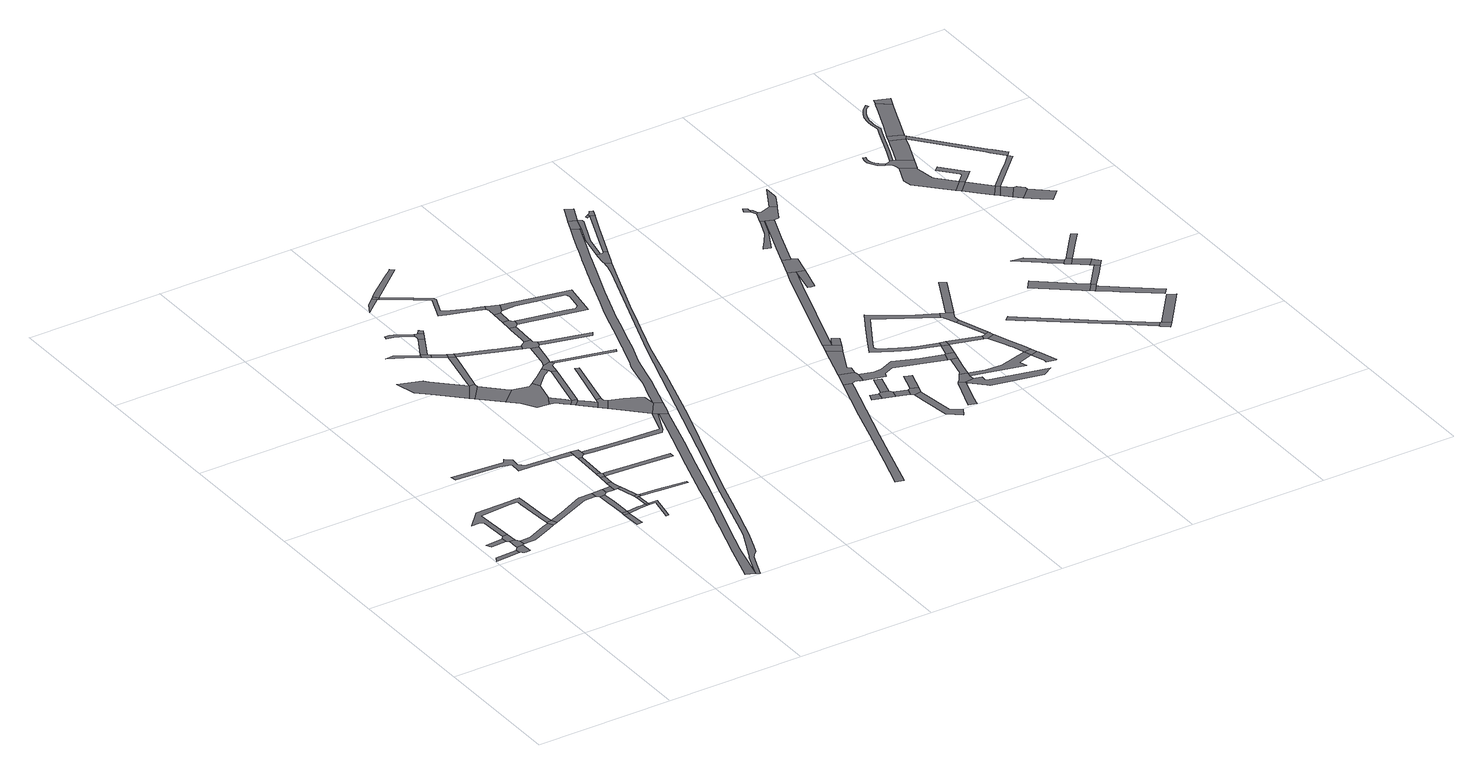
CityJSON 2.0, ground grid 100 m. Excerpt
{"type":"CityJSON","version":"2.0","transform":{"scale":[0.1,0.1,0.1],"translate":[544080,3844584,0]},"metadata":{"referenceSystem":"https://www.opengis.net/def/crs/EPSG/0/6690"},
"CityObjects":{
"road1":{"type":"Road","attributes":{"RoadStructureAttribute.sectionType":"1"},"geometry":[{"type":"MultiSurface","lod":"1","boundaries":[[[0,1,2,3,4,5]]]}]},
"road2":{"type":"Road","attributes":{"RoadStructureAttribute.sectionType":"1"},"geometry":[{"type":"MultiSurface","lod":"1","boundaries":[[[6,7,8,9]]]}]},
"road3":{"type":"Road","geometry":[{"type":"MultiSurface","lod":"1","boundaries":[[[10,11,0,5,12,13,14,15,16]]]}]},
"road4":{"type":"Road","geometry":[{"type":"MultiSurface","lod":"1","boundaries":[[[17,18,11,10,19,20,21]]]}]},
"road5":{"type":"Road","geometry":[{"type":"MultiSurface","lod":"1","boundaries":[[[22,23,24,6,9,17,21]]]}]},
"road6":{"type":"Road","attributes":{"RoadStructureAttribute.sectionType":"1"},"geometry":[{"type":"MultiSurface","lod":"1","boundaries":[[[25,26,27,28,29,20,19,30,31,32,33,34]]]}]},
"road7":{"type":"Road","attributes":{"RoadStructureAttribute.sectionType":"1"},"geometry":[{"type":"MultiSurface","lod":"1","boundaries":[[[35,36,37,38,39,40,41,42,43,24,23,44,45,46,47,48,49,50,51]]]}]},
"road8":{"type":"Road","geometry":[{"type":"MultiSurface","lod":"1","boundaries":[[[51,50,25,34,52]]]}]},
"road9":{"type":"Road","attributes":{"RoadStructureAttribute.sectionType":"1"},"geometry":[{"type":"MultiSurface","lod":"1","boundaries":[[[53,54,55,51,52,56,57,58]]]}]},
"road10":{"type":"Road","attributes":{"RoadStructureAttribute.sectionType":"1"},"geometry":[{"type":"MultiSurface","lod":"1","boundaries":[[[59,60,61,62,63,64,65,66,67,68,69,70,71,72,73,74,75,76,77]]]}]},
"road11":{"type":"Road","attributes":{"RoadStructureAttribute.sectionType":"1"},"geometry":[{"type":"MultiSurface","lod":"1","boundaries":[[[78,79,80,81,82,83]]]}]},
"road12":{"type":"Road","geometry":[{"type":"MultiSurface","lod":"1","boundaries":[[[84,85,80,79]]]}]},
"road13":{"type":"Road","attributes":{"RoadStructureAttribute.sectionType":"1"},"geometry":[{"type":"MultiSurface","lod":"1","boundaries":[[[86,87,88,89,90,91,85,84]]]}]},
"road14":{"type":"Road","geometry":[{"type":"MultiSurface","lod":"1","boundaries":[[[92,53,58,89,88,93]]]}]},
"road15":{"type":"Road","geometry":[{"type":"MultiSurface","lod":"1","boundaries":[[[94,95,96,84,79,97,98,99]]]}]},
"road16":{"type":"Road","attributes":{"RoadStructureAttribute.sectionType":"1"},"geometry":[{"type":"MultiSurface","lod":"1","boundaries":[[[100,92,93,101]]]}]},
"road17":{"type":"Road","geometry":[{"type":"MultiSurface","lod":"1","boundaries":[[[94,99,102,103]]]}]},
"road18":{"type":"Road","attributes":{"RoadStructureAttribute.sectionType":"1"},"geometry":[{"type":"MultiSurface","lod":"1","boundaries":[[[104,105,103,102,106,107,108,109]]]}]},
"road19":{"type":"Road","geometry":[{"type":"MultiSurface","lod":"1","boundaries":[[[110,111,94,103]]]}]},
"road20":{"type":"Road","attributes":{"RoadStructureAttribute.sectionType":"1"},"geometry":[{"type":"MultiSurface","lod":"1","boundaries":[[[112,113,114,115,116]]]}]},
"road21":{"type":"Road","geometry":[{"type":"MultiSurface","lod":"1","boundaries":[[[116,115,111,110,117,118]]]}]},
"road22":{"type":"Road","geometry":[{"type":"MultiSurface","lod":"1","boundaries":[[[119,100,101,114,113,120,121,122]]]}]},
"road23":{"type":"Road","attributes":{"RoadStructureAttribute.sectionType":"1"},"geometry":[{"type":"MultiSurface","lod":"1","boundaries":[[[123,119,122,124]]]}]},
"road24":{"type":"Road","geometry":[{"type":"MultiSurface","lod":"1","boundaries":[[[125,123,124,126,127]]]}]},
"road25":{"type":"Road","attributes":{"RoadStructureAttribute.sectionType":"1"},"geometry":[{"type":"MultiSurface","lod":"1","boundaries":[[[128,125,127,129]]]}]},
"road26":{"type":"Road","geometry":[{"type":"MultiSurface","lod":"1","boundaries":[[[130,77,76,128,129,131,132,133]]]}]},
"road27":{"type":"Road","attributes":{"RoadStructureAttribute.sectionType":"1"},"geometry":[{"type":"MultiSurface","lod":"1","boundaries":[[[134,135,136,137,138,139,140]]]}]},
"road28":{"type":"Road","attributes":{"RoadStructureAttribute.sectionType":"1"},"geometry":[{"type":"MultiSurface","lod":"1","boundaries":[[[141,142,143,144,145,118,117]]]}]},
"road29":{"type":"Road","attributes":{"RoadStructureAttribute.sectionType":"1"},"geometry":[{"type":"MultiSurface","lod":"1","boundaries":[[[146,147,148,149,150,151,126,124]]]}]},
"road30":{"type":"Road","geometry":[{"type":"MultiSurface","lod":"1","boundaries":[[[140,139,152,153,154]]]}]},
"road31":{"type":"Road","attributes":{"RoadStructureAttribute.sectionType":"1"},"geometry":[{"type":"MultiSurface","lod":"1","boundaries":[[[155,156,157,158,159,160,161,162,163,164,165,166,167,168,169,170,171,172,173,174,175,176]]]}]},
"road32":{"type":"Road","attributes":{"RoadStructureAttribute.sectionType":"1"},"geometry":[{"type":"MultiSurface","lod":"1","boundaries":[[[177,178,179,180,181]]]}]},
"road33":{"type":"Road","attributes":{"RoadStructureAttribute.sectionType":"1"},"geometry":[{"type":"MultiSurface","lod":"1","boundaries":[[[182,153,152,183,184]]]}]},
"road34":{"type":"Road","geometry":[{"type":"MultiSurface","lod":"1","boundaries":[[[185,181,180,186,187,188,189]]]}]},
"road35":{"type":"Road","attributes":{"RoadStructureAttribute.sectionType":"1"},"geometry":[{"type":"MultiSurface","lod":"1","boundaries":[[[190,140,154,191,192]]]}]},
"road36":{"type":"Road","geometry":[{"type":"MultiSurface","lod":"1","boundaries":[[[193,184,183,194,195,196,197,198,199]]]}]},
"road37":{"type":"Road","attributes":{"RoadStructureAttribute.sectionType":"1"},"geometry":[{"type":"MultiSurface","lod":"1","boundaries":[[[188,187,190,200]]]}]},
"road38":{"type":"Road","attributes":{"RoadStructureAttribute.sectionType":"1"},"geometry":[{"type":"MultiSurface","lod":"1","boundaries":[[[201,202,203,204,205,206,133,132,207,208,209,210,211]]]}]},
"road39":{"type":"Road","attributes":{"RoadStructureAttribute.sectionType":"1"},"geometry":[{"type":"MultiSurface","lod":"1","boundaries":[[[212,185,189,213]]]}]},
"road40":{"type":"Road","attributes":{"RoadStructureAttribute.sectionType":"1"},"geometry":[{"type":"MultiSurface","lod":"1","boundaries":[[[214,215,216,217,218,219,220,221]]]}]},
"road41":{"type":"Road","geometry":[{"type":"MultiSurface","lod":"1","boundaries":[[[222,200,190,192,223]]]}]},
"road42":{"type":"Road","attributes":{"RoadStructureAttribute.sectionType":"1"},"geometry":[{"type":"MultiSurface","lod":"1","boundaries":[[[224,225,226,197,196,227,228,229,230]]]}]},
"road43":{"type":"Road","geometry":[{"type":"MultiSurface","lod":"1","boundaries":[[[231,221,220,232,233,212,213,234,235]]]}]},
"road44":{"type":"Road","geometry":[{"type":"MultiSurface","lod":"1","boundaries":[[[230,229,236,237,238]]]}]},
"road45":{"type":"Road","geometry":[{"type":"MultiSurface","lod":"1","boundaries":[[[239,240,241,235,234]]]}]},
"road46":{"type":"Road","attributes":{"RoadStructureAttribute.sectionType":"1"},"geometry":[{"type":"MultiSurface","lod":"1","boundaries":[[[242,237,236,243,244,245]]]}]},
"road47":{"type":"Road","attributes":{"RoadStructureAttribute.sectionType":"1"},"geometry":[{"type":"MultiSurface","lod":"1","boundaries":[[[246,247,248,249]]]}]},
"road48":{"type":"Road","attributes":{"RoadStructureAttribute.sectionType":"1"},"geometry":[{"type":"MultiSurface","lod":"1","boundaries":[[[250,251,252,199,198,253,254,255,256]]]}]},
"road49":{"type":"Road","geometry":[{"type":"MultiSurface","lod":"1","boundaries":[[[257,258,259,260,245,244,261,262]]]}]},
"road50":{"type":"Road","attributes":{"RoadStructureAttribute.sectionType":"1"},"geometry":[{"type":"MultiSurface","lod":"1","boundaries":[[[263,264,230,238,265,266]]]}]},
"road51":{"type":"Road","attributes":{"RoadStructureAttribute.sectionType":"1"},"geometry":[{"type":"MultiSurface","lod":"1","boundaries":[[[267,268,269,270,223,192,271,272,273,274,275]]]}]},
"road52":{"type":"Road","geometry":[{"type":"MultiSurface","lod":"1","boundaries":[[[276,246,249,277,278]]]}]},
"road53":{"type":"Road","attributes":{"RoadStructureAttribute.sectionType":"1"},"geometry":[{"type":"MultiSurface","lod":"1","boundaries":[[[279,280,281,262,261,201,282]]]}]},
"road54":{"type":"Road","geometry":[{"type":"MultiSurface","lod":"1","boundaries":[[[283,284,250,256,285,263,266,286,287]]]}]},
"road55":{"type":"Road","attributes":{"RoadStructureAttribute.sectionType":"1"},"geometry":[{"type":"MultiSurface","lod":"1","boundaries":[[[288,289,290,291,260,259]]]}]},
"road56":{"type":"Road","geometry":[{"type":"MultiSurface","lod":"1","boundaries":[[[282,201,211,155,176,292,293]]]}]},
"road57":{"type":"Road","attributes":{"RoadStructureAttribute.sectionType":"1"},"geometry":[{"type":"MultiSurface","lod":"1","boundaries":[[[294,295,284,283,296,297]]]}]},
"road58":{"type":"Road","attributes":{"RoadStructureAttribute.sectionType":"1"},"geometry":[{"type":"MultiSurface","lod":"1","boundaries":[[[298,299,300,301,302,303,304,305,306,307,308,309,310,166,311,312,313,314,315,316,317,318,319,320,321,322,323,324,325,326,327,328,329,330,331,332,333]]]}]},
"road59":{"type":"Road","attributes":{"RoadStructureAttribute.sectionType":"1"},"geometry":[{"type":"MultiSurface","lod":"1","boundaries":[[[334,335,336,337,276,278,338]]]}]},
"road60":{"type":"Road","attributes":{"RoadStructureAttribute.sectionType":"1"},"geometry":[{"type":"MultiSurface","lod":"1","boundaries":[[[339,340,341,342,343,344,345,346,347,278,277,348,349,350,351,352,353,354,355,356,357]]]}]},
"road61":{"type":"Road","geometry":[{"type":"MultiSurface","lod":"1","boundaries":[[[358,275,274,359,294,297,360,361,362,363]]]}]},
"road62":{"type":"Road","attributes":{"RoadStructureAttribute.sectionType":"1"},"geometry":[{"type":"MultiSurface","lod":"1","boundaries":[[[364,365,366,358,363,367,368,369]]]}]},
"road63":{"type":"Road","attributes":{"RoadStructureAttribute.sectionType":"1"},"geometry":[{"type":"MultiSurface","lod":"1","boundaries":[[[370,371,283,287]]]}]},
"road64":{"type":"Road","geometry":[{"type":"MultiSurface","lod":"1","boundaries":[[[372,364,369,373,374,375,376]]]}]},
"road65":{"type":"Road","attributes":{"RoadStructureAttribute.sectionType":"1"},"geometry":[{"type":"MultiSurface","lod":"1","boundaries":[[[377,372,376,378]]]}]},
"road66":{"type":"Road","geometry":[{"type":"MultiSurface","lod":"1","boundaries":[[[379,357,356,380,377,378,381,382]]]}]},
"road67":{"type":"Road","attributes":{"RoadStructureAttribute.sectionType":"1"},"geometry":[{"type":"MultiSurface","lod":"1","boundaries":[[[383,384,385,386,361,360]]]}]},
"road68":{"type":"Road","attributes":{"RoadStructureAttribute.sectionType":"1"},"geometry":[{"type":"MultiSurface","lod":"1","boundaries":[[[387,388,389,390,391,392,393,394,382,381,395,396,397,398,399,400,401,402,403,404,405,374,373]]]}]},
"road69":{"type":"Road","attributes":{"function":"3","RoadStructureAttribute.sectionType":"1"},"geometry":[{"type":"MultiSurface","lod":"1","boundaries":[[[406,407,408,409,410,411,412,413,414,415,416]]]}]},
"road70":{"type":"Road","attributes":{"RoadStructureAttribute.sectionType":"1"},"geometry":[{"type":"MultiSurface","lod":"1","boundaries":[[[417,418,419,420,421,422,423,424,425,426,427,428,429,430,431,432,433,434,435,436,437,438,439,440,441,442,443,282,293,444,445,446,447,448,449,450,451,452,453,454,455,456,457,458,459,460,461,462]]]}]},
"road71":{"type":"Road","attributes":{"RoadStructureAttribute.sectionType":"1"},"geometry":[{"type":"MultiSurface","lod":"1","boundaries":[[[463,464,465,466,467]]]}]},
"road72":{"type":"Road","geometry":[{"type":"MultiSurface","lod":"1","boundaries":[[[468,467,466,469,470,471]]]}]},
"road73":{"type":"Road","geometry":[{"type":"MultiSurface","lod":"1","boundaries":[[[472,406,416,473,474,475,476,477,478,479]]]}]},
"road74":{"type":"Road","geometry":[{"type":"MultiSurface","lod":"1","boundaries":[[[480,481,482,468,471]]]}]},
"road75":{"type":"Road","attributes":{"RoadStructureAttribute.sectionType":"1"},"geometry":[{"type":"MultiSurface","lod":"1","boundaries":[[[470,469,483,484]]]}]},
"road76":{"type":"Road","attributes":{"function":"3","RoadStructureAttribute.sectionType":"1"},"geometry":[{"type":"MultiSurface","lod":"1","boundaries":[[[485,486,487,488,472,479,489,490,491,492]]]}]},
"road77":{"type":"Road","geometry":[{"type":"MultiSurface","lod":"1","boundaries":[[[493,494,495,298,333,496,497,498,499,500,501]]]}]},
"road78":{"type":"Road","attributes":{"RoadStructureAttribute.sectionType":"1"},"geometry":[{"type":"MultiSurface","lod":"1","boundaries":[[[502,503,504,505,506,507,508,509]]]}]},
"road79":{"type":"Road","geometry":[{"type":"MultiSurface","lod":"1","boundaries":[[[510,484,483,504,503,511]]]}]},
"road80":{"type":"Road","geometry":[{"type":"MultiSurface","lod":"1","boundaries":[[[512,485,492,513,514,515]]]}]},
"road81":{"type":"Road","geometry":[{"type":"MultiSurface","lod":"1","boundaries":[[[516,517,518,510,511]]]}]},
"road82":{"type":"Road","attributes":{"RoadStructureAttribute.sectionType":"1"},"geometry":[{"type":"MultiSurface","lod":"1","boundaries":[[[519,520,521,522,523,524,525,493,501]]]}]},
"road83":{"type":"Road","geometry":[{"type":"MultiSurface","lod":"1","boundaries":[[[526,527,528,515,514]]]}]},
"road84":{"type":"Road","geometry":[{"type":"MultiSurface","lod":"1","boundaries":[[[529,417,462,524,523]]]}]},
"road85":{"type":"Road","attributes":{"RoadStructureAttribute.sectionType":"1"},"geometry":[{"type":"MultiSurface","lod":"1","boundaries":[[[530,531,498,497,532,533,534,535,536]]]}]},
"road86":{"type":"Road","attributes":{"RoadStructureAttribute.sectionType":"1"},"geometry":[{"type":"MultiSurface","lod":"1","boundaries":[[[537,538,539,540,541,477,476,542,543,544,545,546]]]}]},
"road87":{"type":"Road","attributes":{"RoadStructureAttribute.sectionType":"1"},"geometry":[{"type":"MultiSurface","lod":"1","boundaries":[[[547,548,549,550,551,552,553,554,555]]]}]},
"road88":{"type":"Road","attributes":{"RoadStructureAttribute.sectionType":"1"},"geometry":[{"type":"MultiSurface","lod":"1","boundaries":[[[556,557,529,523,558]]]}]},
"road89":{"type":"Road","geometry":[{"type":"MultiSurface","lod":"1","boundaries":[[[559,560,561,562,530]]]}]},
"road90":{"type":"Road","geometry":[{"type":"MultiSurface","lod":"1","boundaries":[[[563,564,547,555,565,566,567]]]}]},
"road91":{"type":"Road","geometry":[{"type":"MultiSurface","lod":"1","boundaries":[[[568,569,570,559,530,536,571]]]}]},
"road92":{"type":"Road","attributes":{"function":"3","RoadStructureAttribute.sectionType":"1"},"geometry":[{"type":"MultiSurface","lod":"1","boundaries":[[[572,573,574,512,515,575,576,577,578]]]}]},
"road93":{"type":"Road","attributes":{"RoadStructureAttribute.sectionType":"1"},"geometry":[{"type":"MultiSurface","lod":"1","boundaries":[[[579,580,581,563,567,582,583]]]}]},
"road94":{"type":"Road","geometry":[{"type":"MultiSurface","lod":"1","boundaries":[[[546,545,579,583,584,585]]]}]},
"road95":{"type":"Road","attributes":{"RoadStructureAttribute.sectionType":"1"},"geometry":[{"type":"MultiSurface","lod":"1","boundaries":[[[586,587,588,589,590,591,592,593,594,595,596,597,598,599,600,601,602,603,604,605,606,607,608,609]]]}]},
"road96":{"type":"Road","attributes":{"RoadStructureAttribute.sectionType":"1"},"geometry":[{"type":"MultiSurface","lod":"1","boundaries":[[[596,610,611,585,584,612]]]}]},
"road97":{"type":"Road","attributes":{"RoadStructureAttribute.sectionType":"1"},"geometry":[{"type":"MultiSurface","lod":"1","boundaries":[[[613,614,615,616,617,618,619,620,621,565,555]]]}]},
"road98":{"type":"Road","geometry":[{"type":"MultiSurface","lod":"1","boundaries":[[[597,596,612,622,623]]]}]},
"road99":{"type":"Road","attributes":{"RoadStructureAttribute.sectionType":"1"},"geometry":[{"type":"MultiSurface","lod":"1","boundaries":[[[624,625,626,627,567,566,628,629,630,631]]]}]},
"road100":{"type":"Road","geometry":[{"type":"MultiSurface","lod":"1","boundaries":[[[578,632,633,634,635]]]}]},
"road101":{"type":"Road","geometry":[{"type":"MultiSurface","lod":"1","boundaries":[[[636,572,578,635,637,638,639,640]]]}]},
"road102":{"type":"Road","attributes":{"RoadStructureAttribute.sectionType":"1"},"geometry":[{"type":"MultiSurface","lod":"1","boundaries":[[[623,622,641,642,643]]]}]},
"road103":{"type":"Road","geometry":[{"type":"MultiSurface","lod":"1","boundaries":[[[644,645,646,647,648,643,642,649,650]]]}]},
"road104":{"type":"Road","geometry":[{"type":"MultiSurface","lod":"1","boundaries":[[[609,608,651,652,653,654,655,656,657,658]]]}]},
"road105":{"type":"Road","attributes":{"RoadStructureAttribute.sectionType":"1"},"geometry":[{"type":"MultiSurface","lod":"1","boundaries":[[[659,660,650,649,661,662,663,624,664]]]}]},
"road106":{"type":"Road","attributes":{"RoadStructureAttribute.sectionType":"1"},"geometry":[{"type":"MultiSurface","lod":"1","boundaries":[[[665,654,653,647,646]]]}]},
"road107":{"type":"Road","geometry":[{"type":"MultiSurface","lod":"1","boundaries":[[[666,667,668,669,670,671,672,673,674,675,676]]]}]},
"road108":{"type":"Road","geometry":[{"type":"MultiSurface","lod":"1","boundaries":[[[664,624,631,677]]]}]},
"road109":{"type":"Road","attributes":{"function":"3","RoadStructureAttribute.sectionType":"1"},"geometry":[{"type":"MultiSurface","lod":"1","boundaries":[[[678,679,680,636,640,681,682,683]]]}]},
"road110":{"type":"Road","geometry":[{"type":"MultiSurface","lod":"1","boundaries":[[[684,685,686,687,688,677,631]]]}]},
"road111":{"type":"Road","geometry":[{"type":"MultiSurface","lod":"1","boundaries":[[[689,690,691,692,693,694,695,696,697]]]}]},
"road112":{"type":"Road","attributes":{"RoadStructureAttribute.sectionType":"1"},"geometry":[{"type":"MultiSurface","lod":"1","boundaries":[[[698,699,700,658,657]]]}]},
"road113":{"type":"Road","geometry":[{"type":"MultiSurface","lod":"1","boundaries":[[[701,695,694,702,703]]]}]},
"road114":{"type":"Road","geometry":[{"type":"MultiSurface","lod":"1","boundaries":[[[704,705,703,702,666,676,678,683,706,707,708]]]}]},
"road115":{"type":"Road","geometry":[{"type":"MultiSurface","lod":"1","boundaries":[[[709,710,711,712,704,708]]]}]},
"road116":{"type":"Road","attributes":{"RoadStructureAttribute.sectionType":"1"},"geometry":[{"type":"MultiSurface","lod":"1","boundaries":[[[713,714,715,716,717,718,719,720,721,722,723,724,725,726,727]]]}]},
"road117":{"type":"Road","attributes":{"RoadStructureAttribute.sectionType":"1"},"geometry":[{"type":"MultiSurface","lod":"1","boundaries":[[[728,729,730,731,732,733]]]}]},
"road118":{"type":"Road","geometry":[{"type":"MultiSurface","lod":"1","boundaries":[[[727,726,734,735,736,737]]]}]},
"road119":{"type":"Road","geometry":[{"type":"MultiSurface","lod":"1","boundaries":[[[733,732,738,739,740]]]}]},
"road120":{"type":"Road","attributes":{"RoadStructureAttribute.sectionType":"1"},"geometry":[{"type":"MultiSurface","lod":"1","boundaries":[[[741,742,743,744,745,746,747,748,749,750]]]}]},
"road121":{"type":"Road","attributes":{"RoadStructureAttribute.sectionType":"1"},"geometry":[{"type":"MultiSurface","lod":"1","boundaries":[[[751,737,736,752]]]}]},
"road122":{"type":"Road","attributes":{"RoadStructureAttribute.sectionType":"1"},"geometry":[{"type":"MultiSurface","lod":"1","boundaries":[[[753,754,733,740,755,756]]]}]},
"road123":{"type":"Road","attributes":{"RoadStructureAttribute.sectionType":"1"},"geometry":[{"type":"MultiSurface","lod":"1","boundaries":[[[757,758,759,760,761,739,738,762,763,764,765,766,767,768,769]]]}]},
"road124":{"type":"Road","geometry":[{"type":"MultiSurface","lod":"1","boundaries":[[[770,771,772,750,749,773,774,775]]]}]},
"road125":{"type":"Road","attributes":{"RoadStructureAttribute.sectionType":"1"},"geometry":[{"type":"MultiSurface","lod":"1","boundaries":[[[775,774,776,777]]]}]},
"road126":{"type":"Road","geometry":[{"type":"MultiSurface","lod":"1","boundaries":[[[777,776,753,756,778]]]}]},
"road127":{"type":"Road","geometry":[{"type":"MultiSurface","lod":"1","boundaries":[[[779,780,781,782,783,784,785,786,787,788,789,790,791,792,793,794,795,796,797,798]]]}]},
"road128":{"type":"Road","attributes":{"RoadStructureAttribute.sectionType":"1"},"geometry":[{"type":"MultiSurface","lod":"1","boundaries":[[[799,800,801,802,770,775]]]}]},
"road129":{"type":"Road","attributes":{"RoadStructureAttribute.sectionType":"1"},"geometry":[{"type":"MultiSurface","lod":"1","boundaries":[[[803,804,805,806,807,808,809,810,811,812]]]}]},
"road130":{"type":"Road","geometry":[{"type":"MultiSurface","lod":"1","boundaries":[[[813,814,815,816,817,798,797,818,819,820,803,812,821,822,823]]]}]},
"road131":{"type":"Road","geometry":[{"type":"MultiSurface","lod":"1","boundaries":[[[807,806,824,825]]]}]},
"road132":{"type":"Road","attributes":{"RoadStructureAttribute.sectionType":"1"},"geometry":[{"type":"MultiSurface","lod":"1","boundaries":[[[825,824,826,827,828]]]}]},
"road133":{"type":"Road","attributes":{"RoadStructureAttribute.sectionType":"1"},"geometry":[{"type":"MultiSurface","lod":"1","boundaries":[[[829,830,831,822,821,832,833,834,835,836]]]}]},
"road134":{"type":"Road","geometry":[{"type":"MultiSurface","lod":"1","boundaries":[[[837,838,839,840,841,842,843,844,845,846,807,825]]]}]},
"road135":{"type":"Road","geometry":[{"type":"MultiSurface","lod":"1","boundaries":[[[828,827,847,848,849]]]}]},
"road136":{"type":"Road","attributes":{"RoadStructureAttribute.sectionType":"1"},"geometry":[{"type":"MultiSurface","lod":"1","boundaries":[[[850,849,848,851,852]]]}]},
"road137":{"type":"Road","attributes":{"RoadStructureAttribute.sectionType":"1"},"geometry":[{"type":"MultiSurface","lod":"1","boundaries":[[[853,854,855,856,857,858,859,860,861,862,863,864,865,813,823,866,867,868,869,870,871,872,873,874,875,876,877,878]]]}]},
"road138":{"type":"Road","geometry":[{"type":"MultiSurface","lod":"1","boundaries":[[[879,880,852,851,881,882,883,884,885,886]]]}]},
"road139":{"type":"Road","geometry":[{"type":"MultiSurface","lod":"1","boundaries":[[[887,829,836,888,889,890,891]]]}]},
"road140":{"type":"Road","attributes":{"RoadStructureAttribute.sectionType":"1"},"geometry":[{"type":"MultiSurface","lod":"1","boundaries":[[[882,881,892,893,894]]]}]},
"road141":{"type":"Road","attributes":{"RoadStructureAttribute.sectionType":"1"},"geometry":[{"type":"MultiSurface","lod":"1","boundaries":[[[895,896,897,828,849,898]]]}]},
"road142":{"type":"Road","attributes":{"RoadStructureAttribute.sectionType":"1"},"geometry":[{"type":"MultiSurface","lod":"1","boundaries":[[[899,900,901,902,903,904,887,891,905,906,907,908]]]}]},
"road143":{"type":"Road","attributes":{"RoadStructureAttribute.sectionType":"1"},"geometry":[{"type":"MultiSurface","lod":"1","boundaries":[[[909,910,911,888,836,912,913,914,915,895,916]]]}]},
"road144":{"type":"Road","geometry":[{"type":"MultiSurface","lod":"1","boundaries":[[[917,899,908,918]]]}]}
},
"vertices":[
[188,1093,0],[158,1092,0],[30,1088,0],[7,1047,0],[131,1055,0],[191,1059,0],
[191,1263,0],[61,1253,0],[78,1215,0],[195,1220,0],
[260,1130,0],[216,1122,0],[201,1060,0],[210,1051,0],[220,1041,0],[234,1042,0],[263,1043,0],
[212,1208,0],[214,1167,0],[274,1132,0],[271,1179,0],[253,1204,0],
[252,1218,0],[248,1289,0],[212,1287,0],
[542,1265,0],[489,1242,0],[356,1184,0],[318,1182,0],[274,1179,0],[303,1134,0],[361,1138,0],[405,1154,0],[515,1204,0],[561,1224,0],
[573,1356,0],[561,1597,0],[559,1629,0],[521,1629,0],[483,1628,0],[228,1623,0],[115,1505,0],[179,1506,0],[201,1487,0],[234,1576,0],[466,1589,0],[499,1591,0],[522,1592,0],[524,1556,0],[536,1363,0],[541,1278,0],[577,1281,0],
[595,1239,0],
[979,1421,0],[877,1417,0],[689,1331,0],[765,1315,0],[896,1374,0],[981,1377,0],
[862,1941,0],[810,1944,0],[774,1982,0],[780,2044,0],[770,2053,0],[736,2083,0],[716,2051,0],[665,2055,0],[332,2079,0],[338,2036,0],[650,2020,0],[665,2019,0],[738,1998,0],[743,1996,0],[738,1909,0],[830,1905,0],[1033,1895,0],[1141,1881,0],[1143,1926,0],
[1051,1016,0],[1047,1085,0],[1009,1084,0],[1012,1017,0],[1014,941,0],[1055,944,0],
[1050,1111,0],[1009,1110,0],
[1046,1212,0],[1044,1257,0],[1039,1359,0],[1001,1357,0],[1004,1265,0],[1006,1195,0],
[1061,1425,0],[1063,1382,0],
[1194,1124,0],[1171,1122,0],[1132,1119,0],[1136,1096,0],[1182,1101,0],[1195,1103,0],
[1126,1428,0],[1125,1380,0],
[1217,1105,0],[1216,1123,0],
[1254,954,0],[1283,1117,0],[1262,1105,0],[1239,984,0],[1228,927,0],[1249,929,0],
[1212,1226,0],[1194,1215,0],
[1206,1288,0],[1178,1388,0],[1150,1380,0],[1186,1246,0],[1214,1254,0],
[1227,1225,0],[1229,1247,0],
[1127,1471,0],[1169,1416,0],[1165,1442,0],[1161,1470,0],
[1130,1557,0],[1164,1555,0],
[1132,1607,0],[1172,1591,0],[1165,1606,0],
[1140,1830,0],[1171,1829,0],
[1200,1922,0],[1188,1851,0],[1199,1850,0],[1201,1887,0],
[854,3149,0],[828,3175,0],[663,3231,0],[702,3083,0],[781,3008,0],[959,2836,0],[1045,2964,0],
[1348,1215,0],[1353,1214,0],[1571,1195,0],[1572,1216,0],[1350,1236,0],
[1195,1554,0],[1379,1542,0],[1671,1525,0],[1671,1564,0],[1383,1580,0],[1204,1589,0],
[987,2810,0],[1081,2930,0],[1085,2962,0],
[1878,2009,0],[1782,1710,0],[1681,1396,0],[1582,1077,0],[1539,938,0],[1524,888,0],[1486,762,0],[1467,710,0],[1440,624,0],[1343,324,0],[1260,47,0],[1323,19,0],[1388,280,0],[1399,326,0],[1477,562,0],[1515,674,0],[1591,904,0],[1613,971,0],[1631,1026,0],[1735,1363,0],[1822,1633,0],[1931,1985,0],
[835,3540,0],[777,3537,0],[933,3453,0],[975,3426,0],[986,3451,0],
[1213,2806,0],[1133,2669,0],[1247,2774,0],
[993,3464,0],[993,3415,0],[1031,3391,0],[1043,3419,0],[1028,3434,0],
[1122,3333,0],[1126,3137,0],[1167,3311,0],
[1365,2748,0],[1204,2601,0],[1262,2502,0],[1346,2493,0],[1389,2568,0],[1425,2716,0],[1399,2771,0],
[1135,3370,0],
[1843,2039,0],[1781,1854,0],[1573,1861,0],[1411,1872,0],[1388,1873,0],[1282,1881,0],[1272,1845,0],[1407,1834,0],[1769,1806,0],[1789,1835,0],[1868,2013,0],
[1084,3625,0],[1116,3600,0],
[982,3756,0],[952,3766,0],[920,3770,0],[913,3743,0],[965,3733,0],[998,3719,0],[1081,3670,0],[1096,3692,0],
[1154,3360,0],[1178,3351,0],
[1470,2487,0],[1448,2509,0],[1401,2556,0],[1392,2488,0],[1432,2448,0],[1464,2417,0],[1500,2457,0],
[1108,3682,0],[1086,3657,0],[1086,3642,0],[1150,3664,0],[1121,3688,0],
[1488,2392,0],[1530,2434,0],[1534,2449,0],
[1166,3693,0],[1148,3712,0],[1143,3718,0],
[1591,2378,0],[1504,2377,0],[1589,2292,0],[1625,2346,0],
[1107,4209,0],[1048,4157,0],[1002,4074,0],[1131,4182,0],
[1548,2884,0],[1474,2824,0],[1431,2794,0],[1451,2742,0],[1497,2789,0],[1524,2814,0],[1574,2845,0],
[1671,2351,0],[1668,2366,0],[1669,2378,0],[1633,2378,0],[1635,2245,0],[1693,2331,0],
[1582,2825,0],[1540,2637,0],[1573,2627,0],[1615,2814,0],
[1565,3209,0],[1421,3258,0],[1412,3261,0],[1212,3338,0],[1196,3300,0],[1409,3224,0],[1530,3180,0],[1582,3162,0],[1595,3199,0],
[1123,4224,0],[1140,4176,0],[1151,4193,0],
[1910,2230,0],[1872,2259,0],[1790,2296,0],[1919,2146,0],
[1640,2933,0],[1576,2912,0],[1579,2830,0],[1631,2888,0],[1661,2906,0],
[1715,2584,0],[1757,2769,0],[1732,2779,0],[1686,2593,0],
[1938,2006,0],[1974,2120,0],
[1627,3135,0],[1593,2945,0],[1645,2956,0],[1681,3126,0],
[2598,3760,0],[2593,3747,0],[2589,3715,0],[2584,3685,0],[2577,3667,0],[2572,3647,0],[2244,2721,0],[2134,2383,0],[1857,1533,0],[1677,983,0],[1517,466,0],[1398,208,0],[1397,208,0],[1347,4,0],[1425,199,0],[1426,199,0],[1440,216,0],[1456,233,0],[1469,247,0],[1479,266,0],[1495,310,0],[1549,450,0],[1581,544,0],[1622,683,0],[1670,832,0],[1739,1055,0],[2028,1906,0],[2172,2383,0],[2261,2689,0],[2307,2822,0],[2354,2962,0],[2405,3105,0],[2446,3228,0],[2492,3351,0],[2546,3497,0],[2636,3736,0],
[1400,4453,0],[1391,4442,0],[1324,4392,0],[1155,4253,0],[1424,4425,0],
[1590,3757,0],[1582,3760,0],[1420,3826,0],[1404,3833,0],[1396,3845,0],[1448,3978,0],[1442,3998,0],[1335,4070,0],[1254,4124,0],[1229,4118,0],[1326,4053,0],[1418,3990,0],[1420,3978,0],[1349,3797,0],[1401,3781,0],[1569,3726,0],[1578,3723,0],[1649,3700,0],[1660,3733,0],
[1639,3230,0],[1628,3145,0],[1696,3146,0],[1705,3181,0],[1683,3206,0],[1684,3228,0],
[1647,3419,0],[1645,3393,0],[1640,3272,0],[1687,3311,0],[1690,3390,0],[1692,3416,0],
[2069,2807,0],[2081,2832,0],
[1652,3508,0],[1717,3436,0],[1726,3480,0],[1712,3483,0],[1697,3506,0],
[1658,3613,0],[1703,3610,0],
[1674,3729,0],[1661,3678,0],[1726,3631,0],[1752,3697,0],
[1739,3135,0],[2049,3059,0],[2069,3087,0],[1756,3167,0],
[1814,3417,0],[1880,3404,0],[2152,3350,0],[2198,3341,0],[2243,3601,0],[2031,3642,0],[1996,3649,0],[1965,3655,0],[1833,3635,0],[1958,3611,0],[1978,3607,0],[2002,3602,0],[2174,3569,0],[2187,3540,0],[2165,3415,0],[2140,3398,0],[2080,3410,0],[1902,3445,0],[1859,3454,0],
[3063,1671,0],[2945,1303,0],[2872,1065,0],[2770,736,0],[2690,481,0],[2747,463,0],[2853,808,0],[2918,1021,0],[3065,1480,0],[3106,1608,0],[3120,1652,0],
[2644,4234,0],[2600,4130,0],[2550,4005,0],[2548,3999,0],[2505,3890,0],[2503,3886,0],[2470,3800,0],[2430,3694,0],[2427,3689,0],[2397,3608,0],[2390,3590,0],[2309,3372,0],[2266,3254,0],[2252,3216,0],[2245,3192,0],[2201,3049,0],[2195,3031,0],[2132,2843,0],[2128,2825,0],[2123,2812,0],[2115,2793,0],[2067,2652,0],[2047,2604,0],[2040,2579,0],[2020,2493,0],[1995,2382,0],[1951,2252,0],[2057,2382,0],[2081,2475,0],[2121,2630,0],[2167,2756,0],[2178,2787,0],[2211,2888,0],[2252,3014,0],[2258,3031,0],[2309,3196,0],[2315,3213,0],[2335,3268,0],[2408,3467,0],[2485,3671,0],[2547,3831,0],[2568,3887,0],[2620,4013,0],[2642,4070,0],[2666,4129,0],[2696,4204,0],
[3133,1467,0],[3125,1442,0],[3117,1414,0],[3182,1394,0],[3193,1448,0],
[3214,1460,0],[3267,1367,0],[3279,1421,0],[3267,1444,0],
[3102,1790,0],[3149,1666,0],[3181,1656,0],[3181,1649,0],[3201,1643,0],[3216,1726,0],[3210,1747,0],[3208,1756,0],
[3312,1596,0],[3286,1603,0],[3259,1611,0],
[3359,1337,0],[3377,1389,0],
[3196,2080,0],[3171,2005,0],[3164,1985,0],[3164,1983,0],[3220,1816,0],[3210,1822,0],[3195,1831,0],[3285,2014,0],
[2611,3884,0],[2605,3857,0],[2598,3782,0],[2646,3760,0],[2693,3872,0],[2667,3883,0],[2659,3875,0],[2644,3873,0],[2639,3878,0],
[3470,1040,0],[3433,1323,0],[3379,1313,0],[3391,1222,0],[3419,1011,0],[3422,1008,0],[3510,938,0],[3544,996,0],
[3399,1397,0],[3452,1380,0],
[3218,2148,0],[3309,2061,0],[3320,2084,0],[3271,2122,0],
[3498,1526,0],[3477,1533,0],[3446,1543,0],
[2675,4053,0],[2692,4086,0],[2770,4271,0],[2768,4289,0],[2739,4304,0],[2708,4199,0],[2652,4066,0],
[3359,2163,0],[3334,2176,0],[3311,2189,0],
[2685,4328,0],
[2840,4302,0],[2835,4294,0],[2707,3903,0],[2758,4031,0],[2804,4142,0],[2858,4265,0],[2867,4286,0],
[3656,1676,0],[3480,1744,0],[3378,1698,0],[3369,1698,0],[3318,1697,0],[3349,1605,0],[3366,1640,0],[3439,1671,0],[3793,1563,0],[3814,1632,0],
[3697,1290,0],[3690,1282,0],[3602,1026,0],[3657,1007,0],[3660,1024,0],[3674,1064,0],[3673,1065,0],[3689,1113,0],[3741,1268,0],
[2745,4465,0],[2697,4355,0],[2799,4435,0],
[2832,4323,0],[2808,4309,0],[2813,4292,0],[2830,4302,0],
[3760,1373,0],[3718,1313,0],[3805,1282,0],[3802,1317,0],[3812,1355,0],
[2865,4357,0],[2852,4337,0],[2842,4329,0],[2891,4347,0],
[3515,3024,0],[3488,2950,0],[3408,2725,0],[3321,2277,0],[3396,2502,0],[3508,2829,0],[3571,3003,0],
[3812,1557,0],[3782,1435,0],[3771,1389,0],[3835,1448,0],[3859,1546,0],
[3878,1619,0],[3824,1632,0],
[3926,2141,0],[3713,2270,0],[3709,2273,0],[3647,2320,0],[3562,2169,0],[3496,2051,0],[3419,1913,0],[3561,1839,0],[3650,1793,0],[3710,1776,0],[3853,1730,0],[3864,1770,0],[3700,1816,0],[3685,1821,0],[3609,1861,0],[3491,1924,0],[3484,1924,0],[3478,1954,0],[3528,2041,0],[3589,2147,0],[3648,2251,0],[3736,2201,0],[4040,2029,0],[4062,2073,0],
[3836,1670,0],[3834,1660,0],[3901,1711,0],
[3745,1252,0],[3836,1162,0],[3851,1148,0],[4217,1071,0],[4291,1117,0],[3870,1218,0],[3869,1219,0],[3860,1225,0],[3863,1263,0],
[3903,1718,0],[3906,1759,0],
[4257,1378,0],[4052,1317,0],[3939,1324,0],[3929,1326,0],[3910,1292,0],[4182,1228,0],[4165,1287,0],[4276,1322,0],
[3527,2802,0],[3551,2797,0],[3575,2792,0],[3629,2988,0],
[3571,3175,0],[3633,3005,0],[3669,3135,0],[3634,3152,0],[3627,3155,0],
[3927,1711,0],[4129,1653,0],[4141,1693,0],
[4203,1696,0],[4205,1697,0],[4200,1710,0],[4173,1701,0],[4161,1693,0],[4154,1646,0],[4214,1667,0],
[4055,2010,0],[4070,1980,0],[4092,1922,0],[4121,1938,0],[4118,1968,0],[4120,1988,0],[4143,2032,0],[4097,2055,0],
[4296,1442,0],[4259,1543,0],[4204,1531,0],[4220,1494,0],[4233,1459,0],[4314,1387,0],
[4128,1918,0],
[3715,3655,0],[3713,3647,0],[3660,3510,0],[3603,3432,0],[3556,3369,0],[3549,3359,0],[3552,3358,0],[3577,3350,0],[3599,3342,0],[3695,3522,0],[3741,3642,0],
[4330,1342,0],
[3746,3640,0],[3744,3634,0],[3626,3325,0],[3628,3158,0],[3723,3413,0],[3802,3619,0],
[4311,1216,0],[4309,1199,0],[4376,1183,0],[4383,1188,0],[4337,1325,0],
[3708,3847,0],[3693,3809,0],[3716,3796,0],[3718,3796,0],[3720,3796,0],[3730,3786,0],[3736,3805,0],[3735,3814,0],[3736,3830,0],
[4311,2372,0],[4265,2395,0],[4232,2324,0],
[3750,3794,0],[3750,3746,0],[3765,3756,0],
[3863,3770,0],[3788,3746,0],[3842,3627,0],[3902,3736,0],[3907,3745,0],
[3914,3758,0],[3967,3853,0],[3967,3880,0],[3968,3963,0],
[4963,1374,0],[4863,1448,0],[4724,1561,0],[4719,1561,0],[4639,1623,0],[4511,1723,0],[4501,1731,0],[4410,1803,0],[4377,1773,0],[4475,1698,0],[4485,1692,0],[4588,1613,0],[4937,1347,0],[5159,1177,0],[5186,1211,0],
[5048,1869,0],[4760,2096,0],[4710,2029,0],[4987,1815,0],[5024,1787,0],[5073,1851,0],
[5164,1164,0],[5214,1124,0],[5249,1168,0],[5199,1208,0],
[5054,1764,0],[5089,1810,0],[5103,1827,0],
[5022,2252,0],[5017,2258,0],[4889,2358,0],[4860,2361,0],[4798,2369,0],[4958,2243,0],[4986,2221,0],[4992,2214,0],[5066,2155,0],[5096,2194,0],
[5412,1474,0],[5468,1444,0],
[5219,2034,0],[5176,1979,0],[5201,1948,0],[5252,2010,0],
[5258,1681,0],[5205,1721,0],[5183,1738,0],[5157,1758,0],[5100,1802,0],[5108,1722,0],[5181,1666,0],[5193,1658,0],[5217,1639,0],[5260,1606,0],[5270,1600,0],[5410,1491,0],[5447,1538,0],
[5116,2205,0],[5108,2198,0],[5102,2192,0],[5071,2151,0],[5104,2125,0],[5148,2180,0],
[5197,2051,0],[5249,2106,0],
[5290,2058,0],
[4764,3823,0],[4750,3833,0],[4741,3841,0],[4725,3860,0],[4712,3883,0],[4709,3892,0],[4707,3908,0],[4708,3920,0],[4714,3948,0],[4695,3952,0],[4689,3923,0],[4687,3909,0],[4689,3888,0],[4693,3874,0],[4709,3849,0],[4727,3827,0],[4737,3818,0],[4753,3806,0],[4768,3797,0],[4777,3815,0],
[5267,2329,0],[5336,2415,0],[5306,2440,0],[5246,2366,0],
[4822,3719,0],[4763,3574,0],[4775,3508,0],[4979,3295,0],[5059,3373,0],[4942,3497,0],[4941,3503,0],[4917,3642,0],[4916,3648,0],[4921,3659,0],
[4823,3831,0],[4814,3821,0],[4810,3818,0],[4804,3815,0],[4790,3814,0],[4799,3784,0],[4809,3769,0],[4817,3752,0],[4960,3754,0],[4861,3814,0],[4841,3823,0],
[5006,3267,0],[5086,3344,0],
[5097,3173,0],[5156,3110,0],[5222,3201,0],
[4953,4042,0],[4933,3994,0],[4900,3910,0],[4990,3827,0],[5023,3911,0],[5039,3954,0],[5056,3998,0],[5057,4000,0],
[5137,3395,0],[5180,3438,0],[5167,3453,0],[5155,3467,0],[5037,3599,0],[5021,3585,0],[5005,3571,0],[5113,3447,0],[5113,3430,0],[5113,3427,0],
[5164,3102,0],[5183,3084,0],[5245,3180,0],
[5248,3177,0],[5243,3027,0],[5306,3120,0],
[5066,4486,0],[5043,4470,0],[5025,4452,0],[5013,4438,0],[4995,4410,0],[4979,4374,0],[4973,4355,0],[4967,4325,0],[4965,4304,0],[4964,4264,0],[4971,4201,0],[4952,4153,0],[4867,3934,0],[4886,3926,0],[4970,4146,0],[4991,4198,0],[4984,4265,0],[4985,4303,0],[4986,4322,0],[4992,4350,0],[4998,4367,0],[5013,4400,0],[5030,4426,0],[5040,4439,0],[5056,4455,0],[5075,4467,0],
[5332,3118,0],[5311,3119,0],[5292,2981,0],[5373,3058,0],[5373,3063,0],[5372,3080,0],[5372,3082,0],[5333,3119,0],
[4973,4094,0],[5078,4030,0],[5074,4034,0],[5072,4038,0],[5076,4048,0],
[5376,2909,0],[5441,2857,0],[5520,2936,0],
[5494,3472,0],[5428,3403,0],[5352,3333,0],[5512,3445,0],
[5130,4476,0],[5128,4472,0],[5119,4450,0],[5112,4431,0],[5066,4318,0],[5020,4206,0],[5094,4094,0],[5144,4220,0],[5186,4325,0],[5217,4403,0],
[5450,3588,0],[5441,3598,0],[5264,3806,0],[5401,3585,0],[5419,3562,0],[5490,3477,0],[5491,3475,0],[5521,3506,0],
[5145,4514,0],[5248,4474,0]
]}
